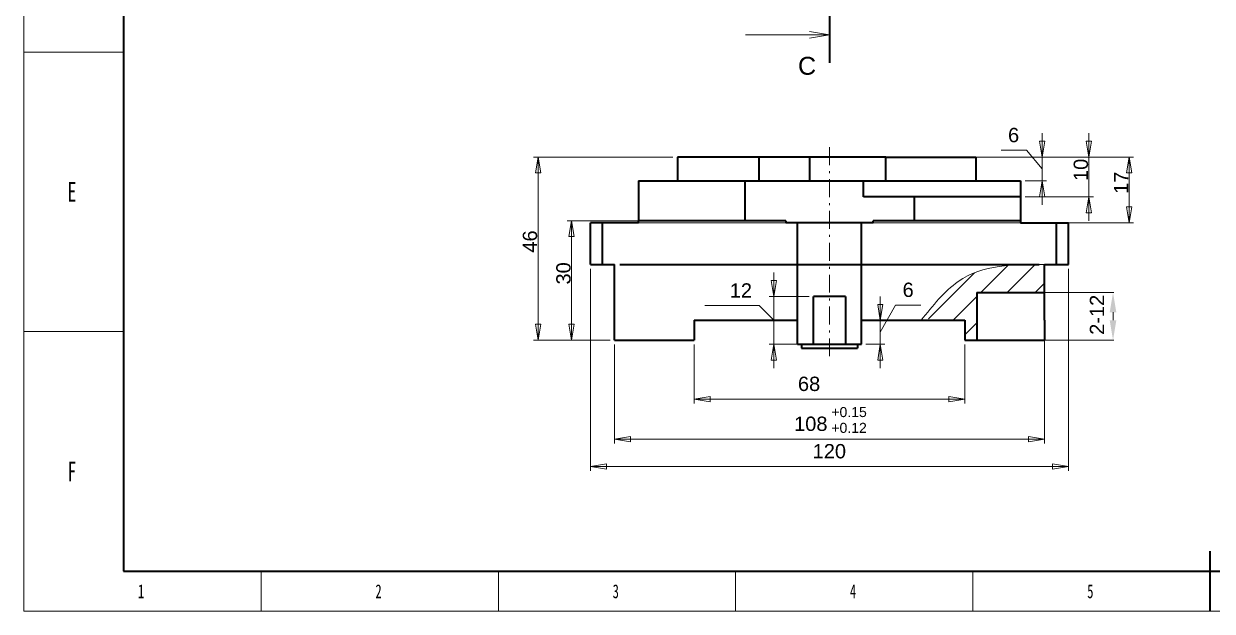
# Model space of a CAD drawing. Header units: millimetres. Extents: x 813 to 1409, y -199 to 222.
# Drawn here: x 813.5 to 1111.9, y -199.1 to -51.6 of the extents above; entities that cross this region are included whole.
import ezdxf

# ---------------------------------------------------------------- set-up
doc = ezdxf.new("R2010")
doc.units = ezdxf.units.MM
doc.linetypes.add('CENTER', pattern=[8, 4.5, -1.5, 0.5, -1.5])
doc.linetypes.add('SOLID', pattern=[0])
doc.layers.add('EB0', color=7, linetype='Continuous', lineweight=35)
doc.styles.add('Arial', font='ARIAL.TTF', dxfattribs={"height": 0.2})
doc.styles.add('UserTxtStyle2', font='SimSun.ttf', dxfattribs={"width": 0.667})

msp = doc.modelspace()

# ---------------------------------------------------------------- linework, layer by layer
at = {"linetype": 'CENTER', "lineweight": 9}
msp.add_line((1015.82, -135.1), (1015.82, -82.49), dxfattribs=at)
at = {"linetype": 'SOLID', "lineweight": 35}
for p, q in [((977.63, -85.05, -37.78), (977.63, -91.05, -37.78)), ((998.14, -85.05, -17.27), (977.63, -85.05, -37.78)), ((1010.87, -85.05, -30), (998.14, -85.05, -17.27)), ((998.14, -91.05, -17.27), (998.14, -85.05, -17.27)), ((1010.87, -91.05, -4.54), (1010.87, -85.05, -4.54)), ((1029.96, -85.05, 14.55), (1010.87, -85.05, -4.54)), ((1029.96, -85.05, 14.55), (1052.59, -85.05, -8.08)), ((1029.96, -91.05, 14.55), (1029.96, -85.05, 14.55)), ((1052.59, -85.05, -8.08), (1052.59, -91.05, -8.08)), ((967.82, -91.05, -0.93), (994.52, -91.05, 25.78)), ((967.82, -91.05, -0.93), (967.82, -101.05, -0.93)), ((994.52, -91.05, 25.78), (1024.38, -91.05, 25.78)), ((994.52, -91.05, 25.78), (994.52, -101.05, 25.78)), ((1024.38, -91.05, 25.78), (1063.82, -91.05, -13.65)), ((1024.38, -95.05, 25.78), (1024.38, -91.05, 25.78)), ((1063.82, -91.05, -13.65), (1063.82, -95.05, -13.65)), ((1037.11, -95.05, 25.78), (1024.38, -95.05, 25.78)), ((1037.11, -95.05, 25.78), (1037.11, -101.05, 25.78)), ((1063.82, -95.05, -0.93), (1037.11, -95.05, 25.78)), ((1063.82, -95.05, -0.93), (1063.82, -101.05, -0.93)), ((981.17, -101.05, 12.43), (967.82, -101.05, -0.93)), ((967.82, -101.55, -10.05), (967.82, -101.05, -10.05)), ((994.52, -101.05, 25.78), (981.17, -101.05, 12.43)), ((1004.83, -101.05, 25.78), (994.52, -101.05, 25.78)), ((1004.83, -101.05, 25.78), (1004.83, -101.55, 25.78)), ((1026.8, -101.55, 25.78), (1026.8, -101.05, 25.78)), ((1037.11, -101.05, 25.78), (1026.8, -101.05, 25.78)), ((1050.46, -101.05, 12.43), (1037.11, -101.05, 25.78)), ((1063.82, -101.05, -0.93), (1050.46, -101.05, 12.43)), ((1063.82, -101.05, -10.05), (1063.82, -101.55, -10.05)), ((955.82, -112.05, -15.22), (955.82, -101.55, -15.22)), ((958.82, -101.55, -12.22), (955.82, -101.55, -15.22)), ((963.19, -101.55, -12.22), (958.82, -101.55, -12.22)), ((958.82, -112.05, -12.22), (958.82, -101.55, -12.22)), ((1023.82, -101.55, 37.78), (1007.82, -101.55, 37.78)), ((1007.82, -112.05, 37.78), (1007.82, -101.55, 37.78)), ((1023.82, -112.05, 37.78), (1023.82, -101.55, 37.78)), ((1068.44, -101.55, -12.22), (1072.82, -101.55, -12.22)), ((1072.82, -101.55, -12.22), (1075.82, -101.55, -15.22)), ((1072.82, -112.05, -12.22), (1072.82, -101.55, -12.22)), ((1075.82, -112.05, -15.22), (1075.82, -101.55, -15.22)), ((955.82, -112.05, -15.22), (958.82, -112.05, -12.22)), ((958.82, -112.05, -12.22), (961.82, -112.05, -12.22)), ((961.82, -131.05, -12.22), (961.82, -112.05, -12.22)), ((1007.82, -112.05, 37.78), (1023.82, -112.05, 37.78)), ((1007.82, -132.05, 31.78), (1007.82, -112.05, 31.78)), ((1023.82, -132.05, 31.78), (1023.82, -112.05, 31.78)), ((1069.82, -112.05, -12.22), (1072.82, -112.05, -12.22)), ((1069.82, -126.05, -12.22), (1069.82, -112.05, -12.22)), ((1072.82, -112.05, -12.22), (1075.82, -112.05, -15.22)), ((1052.82, -119.05, 21.5), (1069.82, -119.05, -12.22)), ((1011.82, -132.05, 31.78), (1011.82, -120.05, 31.78)), ((1019.82, -120.05, 31.78), (1011.82, -120.05, 31.78)), ((1019.82, -120.05, 31.78), (1019.82, -132.05, 31.78)), ((981.82, -126.05, -12.22), (981.82, -131.05, -12.22)), ((981.82, -126.05, -12.22), (992.82, -126.05, -12.22)), ((1038.82, -126.05, -12.22), (1049.82, -126.05, -12.22)), ((1049.82, -126.05, -12.22), (1049.82, -131.05, -12.22)), ((1069.82, -126.05, -12.22), (1069.82, -131.05, -12.22)), ((961.82, -131.05, -12.22), (981.82, -131.05, -12.22)), ((1049.82, -131.05, -12.22), (1069.82, -131.05, -12.22)), ((1007.82, -132.05, 31.78), (1011.82, -132.05, 31.78)), ((1008.82, -132.05, -17.22), (1008.82, -133.05, -17.22)), ((1019.82, -132.05, 31.78), (1023.82, -132.05, 31.78)), ((1022.82, -132.05, -17.22), (1022.82, -133.05, -17.22))]:
    msp.add_line(p, q, dxfattribs=at)
for p, q in [((1069.82, -112.05, -12.22), (1069.82, -119.05, -12.22)), ((1049.82, -126.05, -12.22), (1038.82, -126.05, 2.78)), ((1049.82, -131.05, -12.22), (1049.82, -126.05, -12.22)), ((1052.82, -131.05, 21.5), (1049.82, -131.05, -12.22))]:
    msp.add_line(p, q)
at = {"lineweight": 35}
msp.add_line((1052.82, -119.05, 21.5), (1052.82, -131.05, 21.5), dxfattribs=at)
at = {"lineweight": 9}
for p, q in [((1069.88, -119.05), (1087.2, -119.05)), ((1087.02, -124.05), (1087.02, -126.05)), ((1069.88, -131.05), (1087.2, -131.05))]:
    msp.add_line(p, q, dxfattribs=at)
at = {"lineweight": 35}
msp.add_lwpolyline([(1015.82, -40.28), (1015.82, -61.41)], dxfattribs=at)
at = {"lineweight": 9}
for points in [[(1015.82, -54.37), (1010.82, -53.53)], [(1015.82, -54.37), (994.68, -54.37)], [(1010.82, -55.2), (1015.82, -54.37)], [(1065.25, -83.35), (1061.82, -83.35)], [(1069.22, -88.05), (1065.25, -83.35)], [(1028.58, -129.05), (1032.4, -122.22)], [(1001.82, -126.05), (998.18, -122.37)]]:
    msp.add_lwpolyline(points, dxfattribs=at)
at = {"linetype": 'SOLID', "lineweight": 9}
for points in [[(1069.22, -97.05), (1069.22, -79.05)], [(1080.96, -101.05), (1080.96, -79.05)], [(1058.89, -83.35), (1065.25, -83.35)], [(1065.25, -83.35), (1069.22, -88.05)], [(1068.55, -81.05), (1069.22, -85.05)], [(1069.88, -81.05), (1068.55, -81.05)], [(1069.22, -85.05), (1069.88, -81.05)], [(1080.29, -81.05), (1080.96, -85.05)], [(1081.62, -81.05), (1080.29, -81.05)], [(1080.96, -85.05), (1081.62, -81.05)], [(976.51, -85.05), (941.49, -85.05)], [(941.95, -89.05), (942.61, -85.05)], [(942.61, -131.05), (942.61, -85.05)], [(942.61, -85.05), (943.28, -89.05)], [(978.75, -85.05), (1092.19, -85.05)], [(1053.71, -85.05), (1082.08, -85.05)], [(1053.71, -85.05), (1070.34, -85.05)], [(1090.4, -89.05), (1091.07, -85.05)], [(1091.07, -101.55), (1091.07, -85.05)], [(1091.07, -85.05), (1091.74, -89.05)], [(943.28, -89.05), (941.95, -89.05)], [(1091.74, -89.05), (1090.4, -89.05)], [(1064.94, -91.05), (1070.34, -91.05)], [(1068.55, -95.05), (1069.22, -91.05)], [(1069.22, -91.05), (1069.88, -95.05)], [(1064.94, -95.05), (1082.08, -95.05)], [(1069.88, -95.05), (1068.55, -95.05)], [(1080.29, -99.05), (1080.96, -95.05)], [(1080.96, -95.05), (1081.62, -99.05)], [(1090.4, -97.55), (1091.07, -101.55)], [(1091.74, -97.55), (1090.4, -97.55)], [(1091.07, -101.55), (1091.74, -97.55)], [(980.05, -101.05), (949.9, -101.05)], [(950.35, -105.05), (951.02, -101.05)], [(951.02, -131.05), (951.02, -101.05)], [(951.02, -101.05), (951.69, -105.05)], [(1081.62, -99.05), (1080.29, -99.05)], [(959.94, -101.55), (1092.19, -101.55)], [(951.69, -105.05), (950.35, -105.05)], [(955.82, -113.17), (955.82, -163.88)], [(1053.86, -119.04), (1060.59, -112.32)], [(1067.29, -112.18), (1060.49, -118.98)], [(1075.82, -113.17), (1075.82, -163.88)], [(1001.15, -116.05), (1001.82, -120.05)], [(1002.48, -116.05), (1001.15, -116.05)], [(1001.82, -138.05), (1001.82, -114.05)], [(1001.82, -120.05), (1002.48, -116.05)], [(1052.21, -114.13), (1040.64, -125.69)], [(1069.8, -116.74), (1067.47, -119.07)], [(1010.7, -120.05), (1000.7, -120.05)], [(1027.92, -122.05), (1028.58, -126.05)], [(1029.25, -122.05), (1027.92, -122.05)], [(1028.58, -138.05), (1028.58, -120.05)], [(1028.58, -126.05), (1029.25, -122.05)], [(1032.4, -122.22), (1028.58, -129.05)], [(1038.76, -122.22), (1032.4, -122.22)], [(1046.87, -126.04), (1052.81, -120.09)], [(984.48, -122.37), (998.18, -122.37)], [(998.18, -122.37), (1001.82, -126.05)], [(941.95, -127.05), (942.61, -131.05)], [(943.28, -127.05), (941.95, -127.05)], [(942.61, -131.05), (943.28, -127.05)], [(950.35, -127.05), (951.02, -131.05)], [(951.69, -127.05), (950.35, -127.05)], [(951.02, -131.05), (951.69, -127.05)], [(1037.7, -126.05), (1027.46, -126.05)], [(1052.86, -126.61), (1049.78, -129.69)], [(1069.82, -127.17), (1069.82, -156.99)], [(960.7, -131.05), (941.49, -131.05)], [(960.7, -131.05), (949.9, -131.05)], [(961.82, -132.17), (961.82, -156.99)], [(981.82, -132.17), (981.82, -146.96)], [(1010.7, -132.05), (1000.7, -132.05)], [(1001.15, -136.05), (1001.82, -132.05)], [(1001.82, -132.05), (1002.48, -136.05)], [(1024.94, -132.05), (1029.7, -132.05)], [(1027.92, -136.05), (1028.58, -132.05)], [(1028.58, -132.05), (1029.25, -136.05)], [(1049.82, -132.17), (1049.82, -146.96)], [(1002.48, -136.05), (1001.15, -136.05)], [(1029.25, -136.05), (1027.92, -136.05)], [(985.82, -145.18), (981.82, -145.84)], [(981.82, -145.84), (1049.82, -145.84)], [(981.82, -145.84), (985.82, -146.51)], [(985.82, -146.51), (985.82, -145.18)], [(1045.82, -145.18), (1049.82, -145.84)], [(1045.82, -146.51), (1045.82, -145.18)], [(1049.82, -145.84), (1045.82, -146.51)], [(965.82, -155.21), (961.82, -155.87)], [(961.82, -155.87), (1069.82, -155.87)], [(961.82, -155.87), (965.82, -156.54)], [(965.82, -156.54), (965.82, -155.21)], [(1065.82, -155.21), (1069.82, -155.87)], [(1065.82, -156.54), (1065.82, -155.21)], [(1069.82, -155.87), (1065.82, -156.54)], [(959.82, -162.09), (955.82, -162.76)], [(955.82, -162.76), (1075.82, -162.76)], [(955.82, -162.76), (959.82, -163.43)], [(959.82, -163.43), (959.82, -162.09)], [(1071.82, -162.09), (1075.82, -162.76)], [(1071.82, -163.43), (1071.82, -162.09)], [(1075.82, -162.76), (1071.82, -163.43)]]:
    msp.add_lwpolyline(points, dxfattribs=at)
at = {"linetype": 'SOLID', "lineweight": 35, "extrusion": (0, 1, 0)}
for centre, radius, start, end in [((-963.19, -6.22, -101.55), 6, 219.6268, 270), ((-1001.82, 30.97, -101.55), 6, 180, 239.8512), ((-1029.82, 30.97, -101.55), 6, 300.1488, 0), ((-1015.82, -22.22, -112.05), 49, 16.9124, 75.2533), ((-1015.82, -22.22, -112.05), 49, 104.7467, 163.0876), ((-1015.82, -17.22, -133.05), 7, 0, 180)]:
    msp.add_arc(centre, radius, start, end, dxfattribs=at)
at = {"linetype": 'SOLID', "lineweight": 35, "extrusion": (0, -1, 0)}
for centre, radius, start, end in [((1068.44, -6.22, 101.55), 6, 219.6268, 270), ((963.19, -6.22, 112.05), 6, 270, 343.0876), ((1001.82, 30.97, 112.05), 6, 284.7466, 0), ((1029.82, 30.97, 112.05), 6, 180, 255.2534), ((1068.44, -6.22, 112.05), 6, 196.9124, 270), ((992.82, 2.78, 126.05), 15, 270, 0), ((1038.82, 2.78, 126.05), 15, 180, 270), ((1015.82, 15.78, 132.05), 4, 180, 0)]:
    msp.add_arc(centre, radius, start, end, dxfattribs=at)
at = {"lineweight": 9}
msp.add_spline([(1038.82, -126.05, 2.78), (1048.09, -116.33), (1069.82, -112.05, -12.22)], degree=3, dxfattribs=at)
at = {"linetype": 'SOLID', "lineweight": 9}
for points in [[(1068.55, -81.05), (1069.22, -85.05), (1069.88, -81.05), (1068.55, -81.05)], [(1080.29, -81.05), (1080.96, -85.05), (1081.62, -81.05), (1080.29, -81.05)], [(941.95, -89.05), (942.61, -85.05), (943.28, -89.05), (941.95, -89.05)], [(1090.4, -89.05), (1091.07, -85.05), (1091.74, -89.05), (1090.4, -89.05)], [(1068.55, -95.05), (1069.22, -91.05), (1069.88, -95.05), (1068.55, -95.05)], [(1080.29, -99.05), (1080.96, -95.05), (1081.62, -99.05), (1080.29, -99.05)], [(1090.4, -97.55), (1091.07, -101.55), (1091.74, -97.55), (1090.4, -97.55)], [(950.35, -105.05), (951.02, -101.05), (951.69, -105.05), (950.35, -105.05)], [(1001.15, -116.05), (1001.82, -120.05), (1002.48, -116.05), (1001.15, -116.05)], [(1027.92, -122.05), (1028.58, -126.05), (1029.25, -122.05), (1027.92, -122.05)], [(941.95, -127.05), (942.61, -131.05), (943.28, -127.05), (941.95, -127.05)], [(950.35, -127.05), (951.02, -131.05), (951.69, -127.05), (950.35, -127.05)], [(1001.15, -136.05), (1001.82, -132.05), (1002.48, -136.05), (1001.15, -136.05)], [(1027.92, -136.05), (1028.58, -132.05), (1029.25, -136.05), (1027.92, -136.05)], [(985.82, -145.18), (981.82, -145.84), (985.82, -146.51), (985.82, -145.18)], [(1045.82, -145.18), (1049.82, -145.84), (1045.82, -146.51), (1045.82, -145.18)], [(965.82, -155.21), (961.82, -155.87), (965.82, -156.54), (965.82, -155.21)], [(1065.82, -155.21), (1069.82, -155.87), (1065.82, -156.54), (1065.82, -155.21)], [(959.82, -162.09), (955.82, -162.76), (959.82, -163.43), (959.82, -162.09)], [(1071.82, -162.09), (1075.82, -162.76), (1071.82, -163.43), (1071.82, -162.09)]]:
    msp.add_solid(points, dxfattribs=at)
for points in [[(1086.19, -124.05), (1087.85, -124.05), (1087.02, -119.05)], [(1086.19, -126.05), (1087.85, -126.05), (1087.02, -131.05)]]:
    msp.add_solid(points)
at = {"layer": 'EB0', "color": 0, "linetype": 'Continuous', "lineweight": 18}
for p, q in [((813.47, -199.13), (813.47, 222.22)), ((813.47, -58.68), (838.55, -58.68)), ((813.47, -128.9), (838.55, -128.9)), ((873.06, -199.13), (873.06, -189.09)), ((932.65, -199.13), (932.65, -189.09)), ((992.24, -199.13), (992.24, -189.09)), ((1051.83, -199.13), (1051.83, -189.09)), ((1111.42, -199.13), (1111.42, -189.09)), ((1409.37, -199.13), (813.47, -199.13))]:
    msp.add_line(p, q, dxfattribs=at)
at = {"layer": 'EB0', "color": 0, "linetype": 'Continuous', "lineweight": 35}
for p, q in [((838.55, 212.19), (838.55, -189.09)), ((1111.42, -199.13), (1111.42, -184.08)), ((838.55, -189.09), (1399.34, -189.09))]:
    msp.add_line(p, q, dxfattribs=at)

# ---------------------------------------------------------------- texts
at = {"color": 0, "style": 'UserTxtStyle2', "width": 0.667}
for s, height, p in [('E', 4.93, (824.46, -96.25)), ('F', 4.93, (824.44, -166.48)), ('1', 3.48, (842.14, -195.85)), ('2', 3.48, (901.77, -195.85)), ('3', 3.48, (961.35, -195.85)), ('4', 3.48, (1020.93, -195.85)), ('5', 3.48, (1080.53, -195.85))]:
    msp.add_text(s, height=height, dxfattribs=at).set_placement(p)
at = {"lineweight": 9, "insert": (1007.9, -62.17), "char_height": 4.5, "attachment_point": 4, "style": 'Arial'}
msp.add_mtext('C', dxfattribs=at)
at = {"linetype": 'SOLID', "lineweight": 9, "attachment_point": 4, "style": 'Arial'}
for s, insert, char_height in [('6', (1060.65, -79.55), 3.6), ('12', (990.76, -118.57), 3.6), ('6', (1034.17, -118.42), 3.6), ('68', (1007.89, -142.04), 3.6), ('+0.15', (1016.28, -149.12), 2.52), ('108', (1006.92, -152.07), 3.6), ('+0.12', (1016.28, -153.09), 2.52), ('120', (1011.58, -158.96), 3.6)]:
    msp.add_mtext(s, dxfattribs=dict(at, insert=insert, char_height=char_height))
at = {"linetype": 'SOLID', "lineweight": 9, "char_height": 3.6, "attachment_point": 4, "rotation": 90, "style": 'Arial'}
for s, insert in [('10', (1078.96, -91.07)), ('17', (1089.07, -94.32)), ('46', (940.61, -109.07)), ('30', (949.02, -117.07)), ('2-12', (1082.99, -129.71))]:
    msp.add_mtext(s, dxfattribs=dict(at, insert=insert))

doc.saveas('drawing.dxf')
